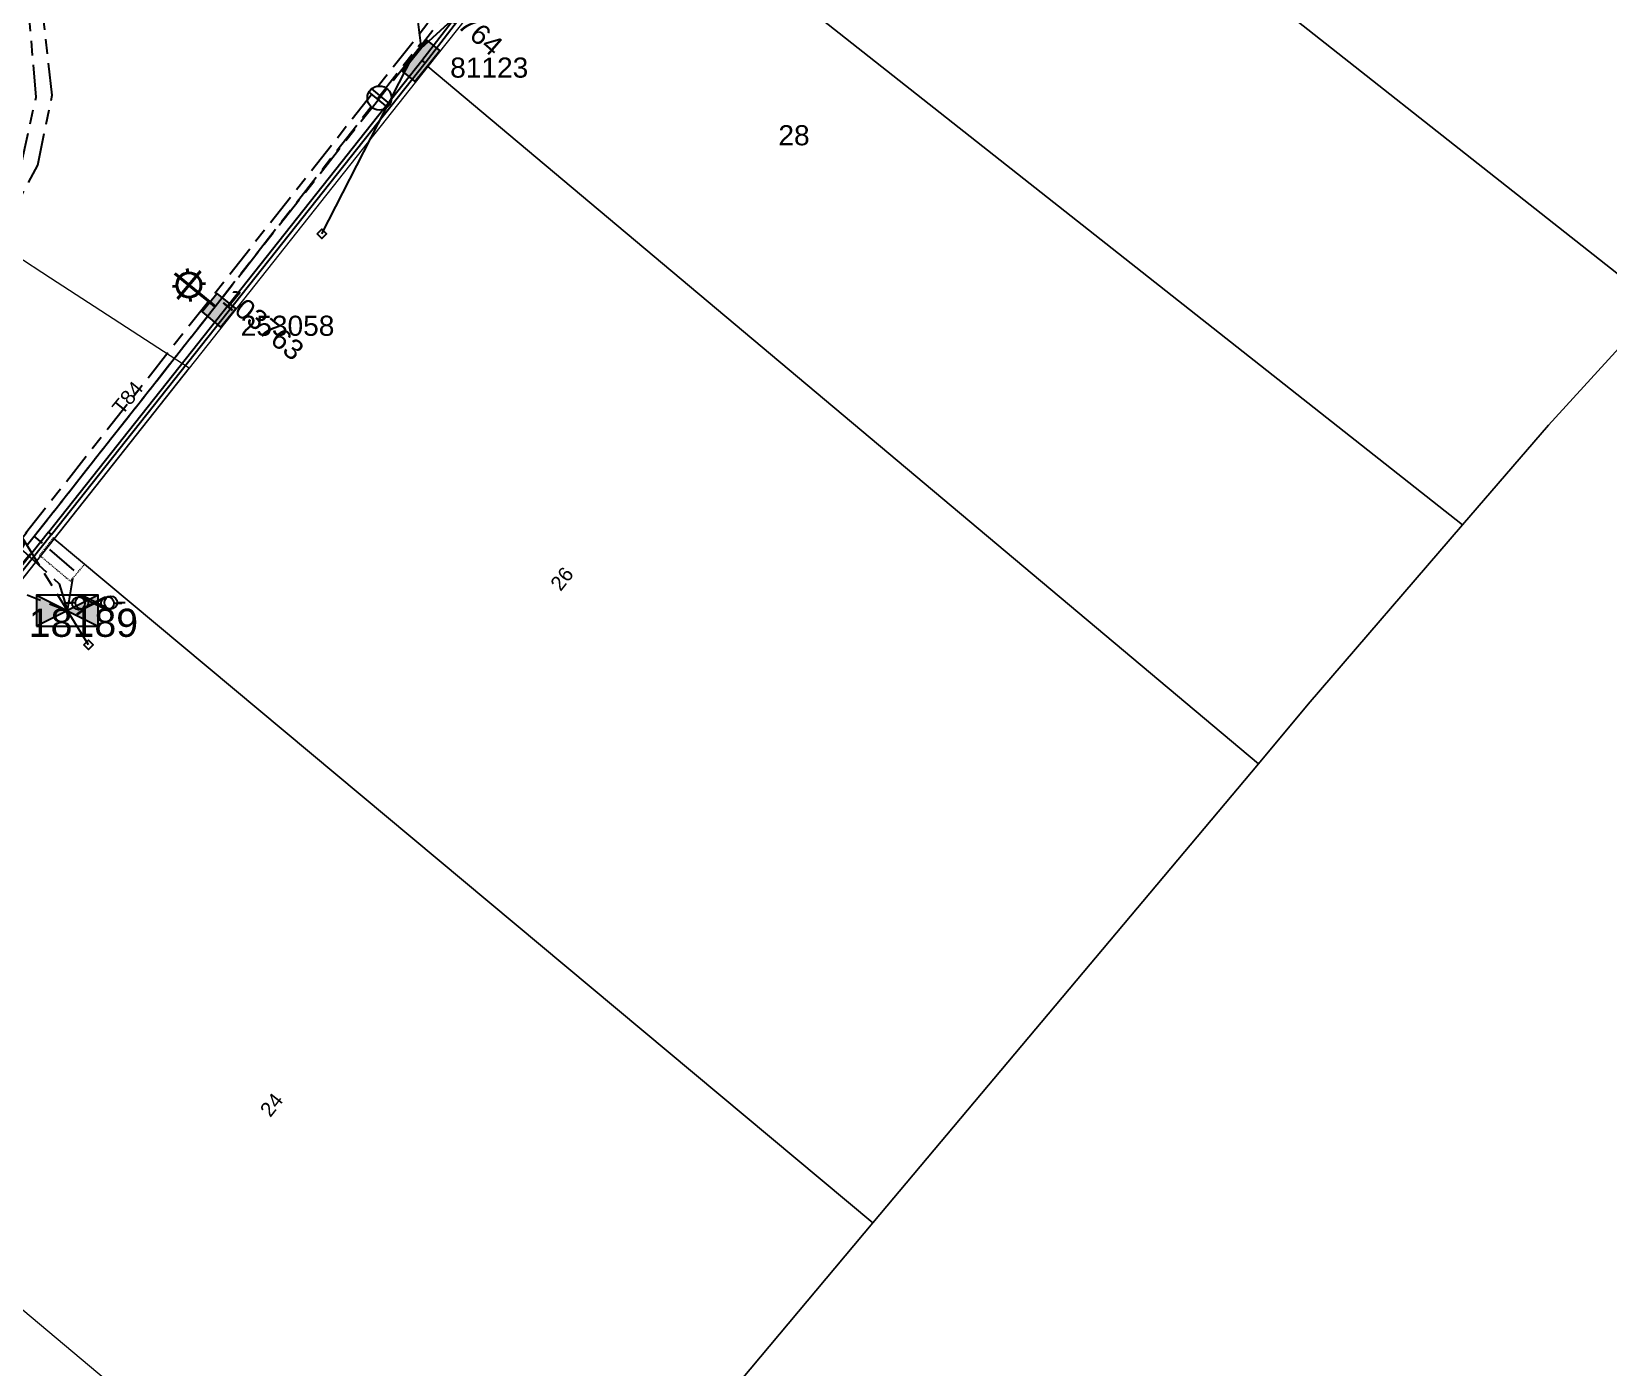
# Model space of a CAD drawing. Header units: metres. Extents: x 300847 to 302995, y 6235779 to 6237713.
# Drawn here: x 302090 to 302286.1, y 6236604.2 to 6236770.2 of the extents above; entities that cross this region are included whole.
import ezdxf
from ezdxf.enums import TextEntityAlignment as Align

# ---------------------------------------------------------------- set-up
doc = ezdxf.new("R2010")
doc.units = ezdxf.units.M
for name, pattern in [('Cable Exist UG', [8.2, 4, -1.2, 1.8, -1.2]), ('HIDDEN', [0.375, 0.25, -0.125]), ('HIDDEN2', [0.1875, 0.125, -0.0625])]:
    doc.linetypes.add(name, pattern=pattern)
doc.layers.get('0').update_dxf_attribs({"color": 6})
for name, color, linetype, lineweight in [('Cadastre Land Parcels_SP_EXT', 9, 'Continuous', 5), ('Cadastre Other Property_SP_EXT', 9, 'HIDDEN', 5), ('Cadastre Roads_SP_EXT', 9, 'Continuous', 5)]:
    doc.layers.add(name, color=color, linetype=linetype, lineweight=lineweight)
for name, color, linetype in [('Equip_HV_EXT', 7, 'Continuous'), ('Equip_LV_EXT', 7, 'Continuous'), ('Equip_SP_SL_EXT', 7, 'Continuous'), ('Mains_HV_EXT', 7, 'Continuous'), ('Mains_LV_EXT', 7, 'Continuous'), ('Mains_SL_EXT', 7, 'Continuous'), ('Services_SP_EXT', 7, 'Continuous'), ('Sub_SP_EXT', 7, 'Continuous'), ('SupportsUG_SP_LV_EXT', 7, 'Continuous'), ('SupportsUG_SP_LV_SL_EXT', 7, 'Continuous'), ('UG_Details_SP_MISC', 7, 'Continuous')]:
    doc.layers.add(name, color=color, linetype=linetype)
doc.styles.add('COLUMN_LABEL', font='arial.ttf')
doc.styles.add('iecARIAL', font='arial.ttf', dxfattribs={"height": 2})
doc.styles.add('POLE_LABEL', font='arial.ttf')
doc.styles.get("Standard").update_dxf_attribs({"font": 'arial.ttf'})
doc.styles.add('SWITCH_LABEL', font='arial.ttf', dxfattribs={"height": 2.5})

# ---------------------------------------------------------------- blocks, each defined once
blk = doc.blocks.new('SUB_PADMOUNT_EXT')
for points in [[(0, 0), (-3.84, 1.92), (-3.84, -1.92)], [(0, 0), (3.84, 1.92), (3.84, -1.92)]]:
    blk.add_hatch(color=256).paths.add_polyline_path(points)
for p, q in [((3.84, 1.92), (-3.84, -1.92)), ((-3.84, 1.92), (3.84, -1.92))]:
    blk.add_line(p, q)
blk.add_lwpolyline([(-3.84, -1.92), (3.84, -1.92), (3.84, 1.92), (-3.84, 1.92)], close=True)
for tag, height, flags, p in [('ASSET_NUM', 3.5, 8, (2, 2)), ('STREET_CODE', 0.2, 9, (1.5, 0)), ('CONSTRUCTED_VOLTAGE', 0.2, 9, (1.5, -0.2)), ('OPERATING_VOLTAGE', 0.2, 9, (1.5, -0.6)), ('ORIENTATION', 0.2, 9, (1.5, -0.8)), ('OWNED_BY', 0.2, 9, (1.5, -1)), ('OPERATED_BY', 0.2, 9, (1.5, -1.2)), ('SECONDARY_VOLTAGE', 0.2, 9, (1.5, -1.6)), ('STATE', 0.2, 9, (1.5, -1.8)), ('NO_PHASES', 0.2, 9, (1.5, -0.4)), ('MAINTAINED_BY', 0.2, 9, (1.5, -1.4)), ('PARENT', 0.2, 9, (1.5, -2)), ('SUBSTATION_TYPE', 0.2, 9, (1.5, -2.2)), ('STREETNAME', 0.2, 9, (1.5, -3)), ('SUBURB', 0.2, 9, (1.5, -3.2)), ('Z', 0.2, 1, (1.5, -3.6)), ('USAGE', 0.2, 9, (1.5, -2.4)), ('LEGEND', 0.2, 9, (1.5, -2.6)), ('LOCATION', 0.2, 9, (1.5, -2.8)), ('NOTES', 0.2, 9, (1.5, -3.4))]:
    blk.add_attdef(tag, text='', height=height, dxfattribs=dict(flags=flags)).set_placement(p, align=Align.MIDDLE_LEFT)
blk = doc.blocks.new('COLUMN_EXT')
blk.add_hatch(color=256).paths.add_polyline_path([(-1.49, 1.48), (-1.49, -1.49), (1.48, -1.49), (1.48, 1.48)])
blk.add_lwpolyline([(-1.49, -1.49), (1.48, -1.49), (1.48, 1.48), (-1.49, 1.48)], close=True)
for tag, height, style, flags, p in [('ASSET_NUM', 2.5, 'COLUMN_LABEL', 8, (2, 2)), ('STRUCTURE_PLANT_NUMBER', 0.2, 'POLE_LABEL', 9, (1.81, 0.03)), ('STREET_CODE', 0.2, 'COLUMN_LABEL', 9, (1.81, -0.2))]:
    blk.add_attdef(tag, text='', height=height, dxfattribs=dict(style=style, flags=flags)).set_placement(p, align=Align.MIDDLE_LEFT)
at = {"flags": 9}
for tag, p in [('COLUMN_TYPE', (1.81, -0.4)), ('OWNED_BY', (1.81, -0.6)), ('STATE', (1.81, -0.8)), ('USAGE', (1.81, -1)), ('STREETNAME', (1.81, -1.6)), ('SUBURB', (1.81, -1.8)), ('LEGEND', (1.81, -1.2)), ('LOCATION', (1.81, -1.4)), ('NOTES', (1.81, -2))]:
    blk.add_attdef(tag, text='', height=0.2, dxfattribs=at).set_placement(p, align=Align.MIDDLE_LEFT)
at = {"flags": 1}
blk.add_attdef('Z', (1.81, -2.35), '', height=0.2, dxfattribs=at)
blk = doc.blocks.new('*U45')
blk.add_hatch(color=256).paths.add_polyline_path([(-2.48, 2.07), (-2.48, 0.09), (2.47, 0.12), (2.47, 2.1)])
blk.add_lwpolyline([(-2.48, 0.09), (2.47, 0.12), (2.47, 2.1), (-2.48, 2.07)], close=True)
at = {"style": 'iecARIAL', "flags": 8}
blk.add_attdef('ASSET_NUM', (1.5, 3.5), '', height=2.5, dxfattribs=at)
for tag, p, flags in [('OWNED_BY', (0, -0.2), 9), ('STATE', (0, -0.4), 9), ('SUPPORT_TYPE', (0, -0.6), 9), ('STREETNAME', (0, -1.8), 9), ('SUBURB', (0, -2), 1), ('USAGE', (0, -0.8), 9), ('LEGEND', (0, -1), 9), ('LOCATION', (0, -1.2), 9), ('NOTES', (0, -1.4), 9), ('PARENT', (0, -1.6), 9)]:
    blk.add_attdef(tag, p, '', height=0.2, dxfattribs=dict(flags=flags))
blk = doc.blocks.new('SL_LANTERN_EXT')
at = {"lineweight": 40}
for p, q in [((0, 1.97), (0, 6.47)), ((-2.25, 4.22), (2.25, 4.22)), ((-1.46, 5.68), (-1.06, 5.28)), ((1.46, 5.68), (1.06, 5.28)), ((-1.46, 2.76), (-1.06, 3.16)), ((0, 0), (0, 2.72)), ((1.46, 2.76), (1.06, 3.16))]:
    blk.add_line(p, q, dxfattribs=at)
blk.add_circle((0, 4.22), 1.5, dxfattribs=at)
at = {"style": 'iecARIAL', "flags": 8}
blk.add_attdef('ASSET_NUM', (1.5, 1.5), '', height=2.5, dxfattribs=at)
for tag, p, height, flags in [('OPERATING_VOLTAGE', (0.98, -1.65), 0.2, 9), ('ORIENTATION', (0.98, -1.85), 0.2, 9), ('OWNED_BY', (0.98, -2.05), 0.2, 9), ('CONSTRUCTED_VOLTAGE', (0.98, -0.65), 0.2, 9), ('CONTROL_TYPE', (0.98, -0.85), 0.2, 9), ('LANTERN_PURPOSE', (0.98, -1.05), 0.2, 9), ('LANTERN_TYPE', (0.98, -1.25), 0.2, 9), ('NO_PHASES', (0.98, -1.45), 0.2, 9), ('LNUMBER', (2.18, -3.25), 2.5, 8), ('STATE', (0.98, -2.25), 0.2, 9), ('USAGE', (0.98, -2.45), 0.2, 9), ('CEXIST', (0.98, -2.65), 0.2, 9), ('CNEW', (0.98, -2.85), 0.2, 9), ('CNUMBER', (0.98, -3.05), 0.2, 9), ('CREMOVE', (0.98, -3.25), 0.2, 9), ('CREPLACE', (0.98, -3.45), 0.2, 9), ('LKINGHEIGHT', (0.98, -3.65), 0.2, 9), ('LBRACKET', (0.98, -3.85), 0.2, 9), ('LBRACKETVOCAB', (0.98, -4.05), 0.2, 9), ('LCATEGORY', (0.98, -4.25), 0.2, 9), ('LCHARGE1', (0.98, -4.45), 0.2, 9), ('LCHARGE1PERCENT', (0.98, -4.65), 0.2, 9), ('LCHARGE2', (0.98, -4.85), 0.2, 9), ('LCHARGE2PERCENT', (0.98, -5.05), 0.2, 9), ('LCHARGE3', (0.98, -5.25), 0.2, 9), ('LCHARGE3PERCENT', (0.98, -5.45), 0.2, 9), ('LEXIST', (0.98, -5.65), 0.2, 9), ('LLAMP', (0.98, -5.85), 0.2, 9), ('LLAMPVOCAB', (0.98, -6.05), 0.2, 9), ('LMAST', (0.98, -6.25), 0.2, 9), ('LMASTVOCAB', (0.98, -6.45), 0.2, 9), ('LNEW', (0.98, -6.65), 0.2, 9), ('LANTNUMBER', (0.98, -6.85), 0.2, 9), ('LOUTREACH', (0.98, -7.25), 0.2, 9), ('LOUTREACHVOCAB', (0.98, -7.45), 0.2, 9), ('LRATECODE', (0.98, -7.65), 0.2, 9), ('LREMOVE', (0.98, -7.85), 0.2, 9), ('STREETNAME', (0.98, -9.25), 0.2, 9), ('SUBURB', (0.98, -9.45), 0.2, 1), ('LREPLACE', (0.98, -8.05), 0.2, 9), ('LTYPE', (0.98, -8.25), 0.2, 9), ('LTYPEVOCAB', (0.98, -8.45), 0.2, 9), ('LEGEND', (0.98, -8.65), 0.2, 9), ('LOCATION', (0.98, -8.85), 0.2, 9), ('NOTES', (0.98, -9.05), 0.2, 9)]:
    blk.add_attdef(tag, p, '', height=height, dxfattribs=dict(flags=flags))
blk = doc.blocks.new('CCP_EXT')
at = {"flags": 9}
for tag, p in [('STATE', (0, -1.8)), ('NOTES', (0, -2))]:
    blk.add_attdef(tag, text='', height=0.2, dxfattribs=at).set_placement(p, align=Align.MIDDLE_LEFT)
blk.add_wipeout([(0, 0.57), (0.57, 0), (0, -0.57), (-0.57, 0)])
blk.add_lwpolyline([(-0.57, 0), (0, 0.57), (0.57, 0), (0, -0.57), (-0.57, 0)])
at = {"flags": 1}
blk.add_attdef('Z', (0, 0), '', height=0.2, dxfattribs=at)
at = {"flags": 9}
for tag, p in [('CCP_TYPE', (0, 0)), ('CONSTRUCTED_VOLTAGE', (0, -0.2)), ('OPERATING_VOLTAGE', (0, -0.6)), ('ORIENTATION', (0, -0.8)), ('OWNED_BY', (0, -1)), ('NO_PHASES', (0, -0.4)), ('USAGE', (0, -1.2)), ('LEGEND', (0, -1.4)), ('LIFE_SUPPORT', (0, -1.6))]:
    blk.add_attdef(tag, text='', height=0.2, dxfattribs=at).set_placement(p, align=Align.MIDDLE_LEFT)
blk = doc.blocks.new('LV_UG_LINKS_CLOSED_EXT')
blk.add_wipeout([(-1.06, 1.06), (-1.18, 0.92), (-1.29, 0.76), (-1.37, 0.59), (-1.43, 0.42), (-1.48, 0.23), (-1.49, 0.05), (-1.49, -0.14), (-1.46, -0.33), (-1.41, -0.51), (-1.33, -0.68), (-1.24, -0.84), (-1.12, -0.99), (-0.99, -1.12), (-0.84, -1.24), (-0.68, -1.33), (-0.51, -1.41), (-0.33, -1.46), (-0.14, -1.49), (0.05, -1.49), (0.23, -1.48), (0.42, -1.43), (0.59, -1.37), (0.76, -1.29), (0.92, -1.18), (1.06, -1.06), (1.18, -0.92), (1.29, -0.76), (1.37, -0.59), (1.43, -0.42), (1.48, -0.23), (1.49, -0.05), (1.49, 0.14), (1.46, 0.33), (1.41, 0.51), (1.33, 0.68), (1.24, 0.84), (1.12, 0.99), (0.99, 1.12), (0.84, 1.24), (0.68, 1.33), (0.51, 1.41), (0.33, 1.46), (0.14, 1.49), (-0.05, 1.49), (-0.23, 1.48), (-0.42, 1.43), (-0.59, 1.37), (-0.76, 1.29), (-0.92, 1.18)])
for p, q in [((-0.25, -1.48), (-0.25, 1.48)), ((0.25, -1.48), (0.25, 1.48))]:
    blk.add_line(p, q)
blk.add_circle((0, 0), 1.5)
at = {"flags": 9}
for tag, p in [('ACTUAL_STATUS', (0, 0)), ('CONSTRUCTED_VOLTAGE', (0, -0.2)), ('OPERATING_VOLTAGE', (0, -0.6)), ('ORIENTATION', (0, -0.8)), ('STATE', (0, -1)), ('SWITCH_TYPE', (0, -1.2)), ('NO_PHASES', (0, -0.4)), ('USAGE', (0, -1.4)), ('NOTES', (0, -1.6))]:
    blk.add_attdef(tag, text='', height=0.2, dxfattribs=at).set_placement(p, align=Align.MIDDLE_LEFT)
at = {"flags": 1}
blk.add_attdef('Z', (0, 0), '', height=0.2, dxfattribs=at)
blk = doc.blocks.new('LV_UG_DFUSE_CLOSED_EXT')
for points in [[(1, 0), (0, 0)], [(5.04, 0.73), (2.16, -0.72)], [(5.05, -0.71), (2.16, 0.72)], [(6.2, 0.01), (7.2, 0.01)]]:
    blk.add_lwpolyline(points)
for centre in [(1.8, 0), (5.4, 0.01)]:
    blk.add_circle(centre, 0.8)
at = {"flags": 9}
for tag, p in [('ACTUAL_STATUS', (0, 0)), ('CONSTRUCTED_VOLTAGE', (0, -0.2)), ('OPERATING_VOLTAGE', (0, -0.6)), ('ORIENTATION', (0, -0.8)), ('STATE', (0, -1)), ('SWITCH_TYPE', (0, -1.2)), ('NO_PHASES', (0, -0.4)), ('USAGE', (0, -1.4)), ('NOTES', (0, -1.6))]:
    blk.add_attdef(tag, text='', height=0.2, dxfattribs=at).set_placement(p, align=Align.MIDDLE_LEFT)
at = {"flags": 1}
blk.add_attdef('Z', (0, 0), '', height=0.2, dxfattribs=at)
blk = doc.blocks.new('SWG_HOLEC_SU_EXT')
blk.add_line((1.8, -2), (5.8, -2))
for points in [[(1, 0), (0, 0)], [(6.6, 0), (7.6, 0)]]:
    blk.add_lwpolyline(points)
for points in [[(1.8, -0.8, 1), (1.8, 0.8, 1)], [(5.8, -0.8, 1), (5.8, 0.8, 1)]]:
    blk.add_lwpolyline(points, format="xyb", close=True)
at = {"style": 'SWITCH_LABEL', "flags": 8}
blk.add_attdef('ASSET_NUM', text='', height=2.5, rotation=179.9544, dxfattribs=at).set_placement((-2.4, 0), align=Align.MIDDLE_LEFT)
at = {"flags": 1}
blk.add_attdef('Z', (0, 0), '', height=0.2, dxfattribs=at)
at = {"flags": 9}
for tag, p in [('ACTUAL_STATUS', (0, -0.4)), ('CONSTRUCTED_VOLTAGE', (0, -0.6)), ('OPERATING_VOLTAGE', (0, -1)), ('ORIENTATION', (0, -1.2)), ('OWNED_BY', (0, -1.4)), ('STATE', (0, -1.8)), ('SWITCH_TYPE', (0, -2)), ('NO_PHASES', (0, -0.8)), ('PARENT', (0, -1.6)), ('STREETNAME', (0, -2.6)), ('SUBURB', (0, -2.8)), ('USAGE', (0, -2.2)), ('LOCATION', (0, -2.4)), ('NOTES', (0, -3))]:
    blk.add_attdef(tag, text='', height=0.2, dxfattribs=at).set_placement(p, align=Align.MIDDLE_LEFT)
at = {"style": 'SWITCH_LABEL', "flags": 9}
blk.add_attdef('STREET_CODE', text='', height=0.2, dxfattribs=at).set_placement((0, -0.2), align=Align.MIDDLE_LEFT)

msp = doc.modelspace()

# ---------------------------------------------------------------- linework, layer by layer
at = {"layer": 'Cadastre Land Parcels_SP_EXT', "linetype": 'Continuous'}
for points in [[(302292.22, 6236736.18), (302309.43, 6236754.84), (302341.24, 6236787.36), (302251.57, 6236858.36), (302227.6, 6236877.35), (302183.63, 6236821.84), (302228.52, 6236786.43), (302292.22, 6236736.18)], [(302267.95, 6236708.91), (302278.63, 6236721.31), (302292.22, 6236736.18), (302228.52, 6236786.43), (302183.63, 6236821.84), (302161, 6236793.25), (302267.95, 6236708.91)], [(302267.95, 6236708.91), (302161, 6236793.25), (302154.85, 6236785.48), (302139.31, 6236765.86), (302242.59, 6236679.21), (302248.78, 6236686.62), (302267.95, 6236708.91)], [(302242.59, 6236679.21), (302139.31, 6236765.86), (302109.64, 6236728.37), (302092.85, 6236707.16), (302194.65, 6236622.14), (302242.59, 6236679.21)], [(302194.65, 6236622.14), (302092.85, 6236707.16), (302045.67, 6236647.62), (302145.66, 6236563.72), (302194.65, 6236622.14)]]:
    msp.add_lwpolyline(points, close=True, dxfattribs=at)
msp.add_lwpolyline([(302292.22, 6236736.18), (302278.63, 6236721.31), (302267.95, 6236708.91), (302248.78, 6236686.62), (302242.59, 6236679.21), (302194.65, 6236622.14), (302145.66, 6236563.72)], dxfattribs=at)
at = {"layer": 'Cadastre Other Property_SP_EXT', "linetype": 'HIDDEN2'}
msp.add_lwpolyline([(302091.03, 6236705.12), (302094.86, 6236701.91), (302096.62, 6236704.01), (302092.73, 6236707.28), (302091.03, 6236705.12)], close=True, dxfattribs=at)
at = {"layer": 'Mains_HV_EXT', "linetype": 'Cable Exist UG'}
for points in [[(301920.42, 6236528.15), (301981.09, 6236605.64), (302039.85, 6236680.72), (302050.65, 6236699.38), (302063.09, 6236715.29), (302085.78, 6236744.22), (302090.79, 6236753.63), (302092.58, 6236762.3), (302091.24, 6236774.24), (302087.99, 6236782.02), (302080.83, 6236790.71), (302063.18, 6236804.67), (302025.01, 6236834.84), (301998.61, 6236855.73), (301987.93, 6236864.17), (301976.7, 6236872.76), (301964.66, 6236881.33), (301942.44, 6236895.26), (301931.68, 6236901.38), (301923.33, 6236905.97), (301904.58, 6236881.67)], [(301762.84, 6236079.83), (301644.14, 6236186.14), (301754.65, 6236325.33), (301862.96, 6236457.98), (301885.21, 6236486.43), (302038.14, 6236681.75), (302044.32, 6236692.38), (302049.25, 6236700.9), (302085.24, 6236746.76), (302088.75, 6236753.67), (302090.59, 6236762.08), (302089.69, 6236772.75), (302086.11, 6236781.34), (302079.94, 6236788.87), (301980.1, 6236867.81), (301967.44, 6236877.04), (301958.78, 6236882.89), (301947.37, 6236890.1), (301934.67, 6236897.45), (301924.98, 6236902.79)], [(302088.87, 6236707.31), (302094.48, 6236698.23)], [(302084.63, 6236702.11), (302094.48, 6236698.23)]]:
    msp.add_lwpolyline(points, dxfattribs=at)
at = {"layer": 'Mains_LV_EXT', "linetype": 'Cable Exist UG'}
for points in [[(302137.46, 6236767.24), (302142.72, 6236773.93)], [(302039.02, 6236642.4), (302088.94, 6236705.7), (302093.46, 6236701.58), (302094.48, 6236698.23)]]:
    msp.add_lwpolyline(points, dxfattribs=at)
at = {"layer": 'Services_SP_EXT'}
msp.add_lwpolyline([(302159.52, 6236787.4), (302137.46, 6236767.24)], dxfattribs=at)
at = {"layer": 'UG_Details_SP_MISC'}
for p, q in [((302138.57, 6236766.62), (302159.88, 6236794.36)), ((302138.95, 6236766.33), (302160.26, 6236794.07)), ((302138.57, 6236766.62), (302138.76, 6236766.48)), ((302138.95, 6236766.33), (302138.76, 6236766.48)), ((302092.12, 6236707.99), (301994.57, 6236585.39)), ((302092.49, 6236707.69), (301994.95, 6236585.09)), ((302092.12, 6236707.99), (302092.31, 6236707.84)), ((302092.12, 6236707.99), (302092.31, 6236707.84)), ((302092.49, 6236707.69), (302092.31, 6236707.84)), ((302092.49, 6236707.69), (302092.31, 6236707.84))]:
    msp.add_line(p, q, dxfattribs=at)

# ---------------------------------------------------------------- block references
at = {"layer": 'Equip_HV_EXT'}
ref = msp.add_blockref('SWG_HOLEC_SU_EXT', (302084.63, 6236702.11), dxfattribs=dict(at, rotation=50.5713467489271))
ref.add_attrib('ASSET_NUM', '20245', dxfattribs={"layer": '0', "height": 2.5, "style": 'SWITCH_LABEL'}).set_placement((302082.23, 6236703.36), align=Align.BOTTOM_RIGHT)
at = {"layer": 'Equip_LV_EXT'}
for p in [(302094.07, 6236699.15), (302094.48, 6236699.23)]:
    msp.add_blockref('LV_UG_DFUSE_CLOSED_EXT', p, dxfattribs=at)
at = {"layer": 'Equip_SP_SL_EXT'}
ref = msp.add_blockref('SL_LANTERN_EXT', (302137.77, 6236774.1), dxfattribs=dict(at, rotation=50.65237935138133))
ref.add_attrib('ASSET_NUM', '103764', dxfattribs={"layer": '0', "height": 2.5, "rotation": 318.9184, "style": 'iecARIAL'}).set_placement((302139.27, 6236775.6), align=Align.MIDDLE_LEFT)
ref = msp.add_blockref('SL_LANTERN_EXT', (302112.86, 6236736.04), dxfattribs=dict(at, rotation=50.65237935138133))
ref.add_attrib('ASSET_NUM', '103763', dxfattribs={"layer": '0', "height": 2.5, "rotation": 320.489, "style": 'iecARIAL'}).set_placement((302114.36, 6236737.54), align=Align.MIDDLE_LEFT)
at = {"layer": 'Sub_SP_EXT'}
ref = msp.add_blockref('SUB_PADMOUNT_EXT', (302094.48, 6236698.23), dxfattribs=at)
ref.add_attrib('ASSET_NUM', '18189', dxfattribs={"layer": '0', "height": 3.5}).set_placement((302096.48, 6236698.48), align=Align.TOP_CENTER)
at = {"layer": 'SupportsUG_SP_LV_EXT'}
ref = msp.add_blockref('*U45', (302139.31, 6236765.86), dxfattribs=dict(at, rotation=50.65237935138133))
ref.add_attrib('ASSET_NUM', '81123', dxfattribs={"layer": '0', "height": 2.5, "style": 'iecARIAL'}).set_placement((302142.08, 6236766.99), align=Align.TOP_LEFT)
at = {"layer": 'SupportsUG_SP_LV_SL_EXT'}
ref = msp.add_blockref('COLUMN_EXT', (302113.32, 6236735.58), dxfattribs=dict(at, rotation=50.65237935138133))
ref.add_attrib('ASSET_NUM', '253058', dxfattribs={"layer": '0', "height": 2.5, "style": 'COLUMN_LABEL'}).set_placement((302116.03, 6236734.9), align=Align.TOP_LEFT)

# ---------------------------------------------------------------- texts
at = {"layer": 'Cadastre Land Parcels_SP_EXT'}
msp.add_text('28', height=2.5, dxfattribs=at).set_placement((302182.89, 6236756.08))
for s, rotation, p in [('26', 51.7507, (302155.81, 6236700.55)), ('24', 51.7504, (302119.71, 6236635.16))]:
    msp.add_text(s, height=1.8, rotation=rotation, dxfattribs=at).set_placement(p)
at = {"layer": 'Mains_LV_EXT'}
msp.add_text('T84', height=1.8, rotation=50.6522, dxfattribs=at).set_placement((302101.29, 6236722.45))

# ---------------------------------------------------------------- next in the draw order: block references
at = {"layer": 'Equip_LV_EXT', "rotation": 230.5799294531225}
msp.add_blockref('LV_UG_LINKS_CLOSED_EXT', (302133.28, 6236761.95), dxfattribs=at)
at = {"layer": 'Services_SP_EXT'}
for p in [(302126.13, 6236745.07), (302097.1, 6236693.98)]:
    msp.add_blockref('CCP_EXT', p, dxfattribs=at)

# ---------------------------------------------------------------- next in the draw order: linework, layer by layer
at = {"layer": 'Cadastre Roads_SP_EXT', "linetype": 'Continuous'}
msp.add_lwpolyline([(302045.67, 6236647.62), (302092.85, 6236707.16), (302109.64, 6236728.37), (302109.64, 6236728.37), (302092.39, 6236739.58), (302079.02, 6236748.28)], dxfattribs=at)
at = {"layer": 'Mains_HV_EXT', "linetype": 'Cable Exist UG'}
msp.add_lwpolyline([(302255.05, 6236915.86), (302223.79, 6236878.37), (302088.87, 6236707.31)], dxfattribs=at)
at = {"layer": 'Mains_LV_EXT', "linetype": 'Cable Exist UG'}
for points in [[(302137.46, 6236767.24), (302133.28, 6236761.95)], [(302094.48, 6236698.23), (302095.32, 6236703.21), (302090.36, 6236707.5), (302133.28, 6236761.95)]]:
    msp.add_lwpolyline(points, dxfattribs=at)
at = {"layer": 'Mains_SL_EXT', "linetype": 'Cable Exist UG'}
for points in [[(302112.86, 6236736.04), (302138.42, 6236768.78), (302137.77, 6236774.1)], [(302069.22, 6236680.69), (302112.86, 6236736.04)]]:
    msp.add_lwpolyline(points, dxfattribs=at)
at = {"layer": 'Services_SP_EXT'}
for points in [[(302126.13, 6236745.07), (302137.46, 6236767.24)], [(302097.1, 6236693.98), (302094.48, 6236698.23)]]:
    msp.add_lwpolyline(points, dxfattribs=at)
at = {"layer": 'UG_Details_SP_MISC'}
for p, q in [((302092.12, 6236707.99), (302138.57, 6236766.62)), ((302092.49, 6236707.69), (302138.95, 6236766.33))]:
    msp.add_line(p, q, dxfattribs=at)

doc.saveas('drawing.dxf')
